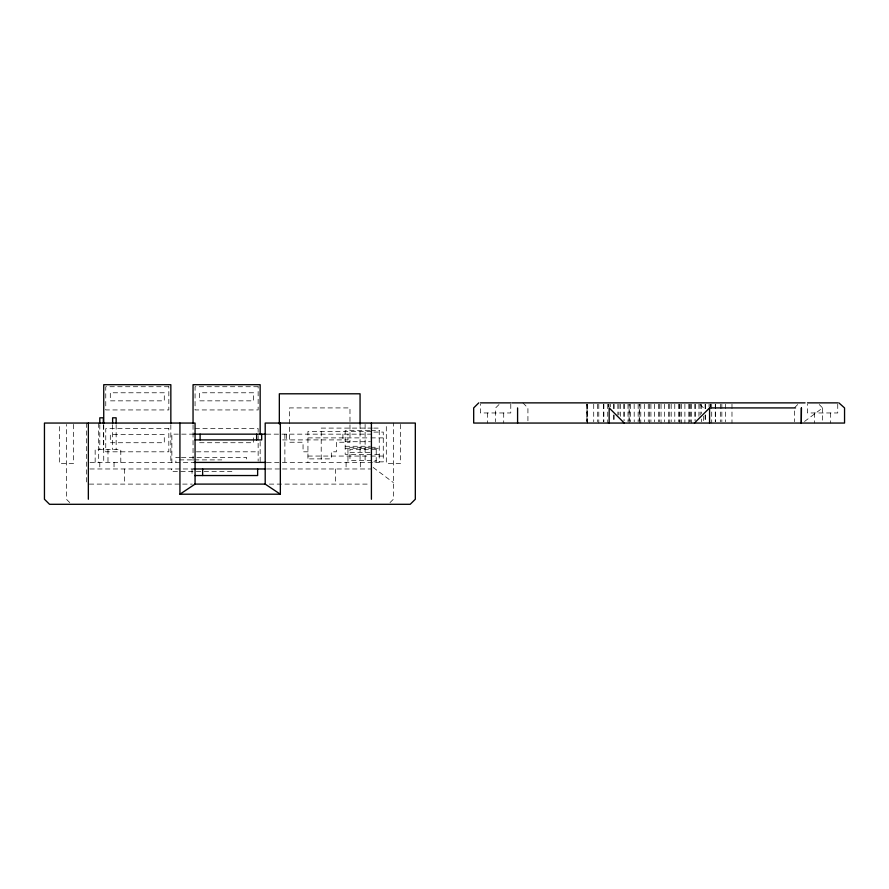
<?xml version="1.0" encoding="UTF-8"?>
<svg xmlns="http://www.w3.org/2000/svg" width="889" height="889" viewBox="0 0 889 889"><rect width="100%" height="100%" fill="white"/><g stroke="black" fill="none" stroke-linecap="round" stroke-linejoin="round"><path stroke-width="0.67" stroke-dasharray="4.45 3.33" d="M390.004 502.607L393.371 499.251L393.371 423.053M498.996 404.551L495.629 407.918L495.629 421.675M797.711 404.551L794.344 407.918L794.344 421.675M804.545 421.464L822.603 407.918L819.236 404.551M372.335 428.098L321.207 428.098L321.207 462.413M373.713 428.098L379.236 428.098L379.236 462.413L266.411 462.413M195.069 428.609L258.143 428.609L258.143 461.069M369.702 430.62L345.176 430.62L345.176 454.335L379.236 454.335M371.069 430.62L379.236 430.62M371.169 431.532L307.938 431.532L307.938 462.413M373.858 432.087L383.27 432.087L383.27 461.858L373.858 461.858M193.913 434.154L171.855 434.154L171.855 462.413M266.333 434.154L371.169 434.154M307.938 437.888L369.58 437.888M370.946 437.888L383.27 437.888M282.613 439.911L347.955 439.911L347.955 434.154M345.176 441.722L370.413 441.722M199.614 442.733L253.598 442.733L253.598 434.665M345.176 446.267L370.413 446.267M369.48 447.278L347.955 447.278L347.955 462.413M370.824 447.278L376.214 447.278L376.214 462.413M345.176 448.289L372.424 448.289M373.791 448.289L379.236 448.289M376.214 449.289L349.977 449.289L349.977 460.391L376.214 460.391M196.436 451.812L258.143 451.812M308.094 451.812L303.049 451.812L303.049 442.233L289.425 442.233L289.425 407.918L349.977 407.918L349.977 442.233L336.353 442.233L336.353 451.812L331.308 451.812L331.308 458.88L308.094 458.88M349.977 452.323L370.157 452.323M307.938 456.057L369.58 456.057M370.946 456.057L383.27 456.057M180.045 457.368L175.889 457.368L175.889 462.413M181.434 457.368L246.531 457.368L246.531 462.413M179.422 459.891L193.102 459.891M194.469 459.891L221.805 459.891M89.989 462.413L193.913 462.413M89.856 468.97L193.869 468.97M267.278 468.97L281.135 468.97M282.513 468.97L371.169 468.97M231.907 471.492L171.355 471.492L171.355 468.97M89.333 484.105L192.324 484.105M269.345 484.105L370.413 484.105M373.18 467.458L393.371 482.594M700.154 404.551L703.521 407.918L703.521 410.674M522.876 402.873L527.922 407.918L527.922 421.675M69.764 502.607L66.397 499.251L66.397 424.442M837.738 404.128L837.738 412.963L807.468 412.963L807.468 404.128M830.67 412.963L830.67 423.053M822.603 407.918L822.603 421.675M814.524 412.963L814.524 423.053M731.98 404.217L731.98 423.053M725.391 404.217L725.391 421.708M721.846 404.217L721.846 421.708M720.323 404.217L720.323 421.708M715.434 404.217L715.434 421.708M715.267 404.217L715.267 421.708M711.711 404.217L711.711 423.053M710.355 404.217L710.355 406.906M710.2 404.217L710.2 406.906M709.066 404.217L709.066 406.906M705.277 404.217L705.277 409.596M705.277 414.985L705.277 421.708M705.144 404.217L705.144 409.596M705.144 414.985L705.144 421.708M703.521 416.174L703.521 421.675M701.577 404.217L701.577 413.641M701.577 419.019L701.577 421.708M700.076 404.217L700.199 414.985M698.932 404.217L698.932 416.33M695.12 404.217L695.12 420.364M695.009 404.217L695.009 420.364M691.453 404.217L691.453 423.053M690.042 404.217L690.042 421.708M689.953 404.217L689.953 421.708M688.808 404.217L688.808 423.053M684.886 404.217L684.886 423.053M681.318 404.217L681.318 423.053M679.885 404.217L679.885 423.053M679.829 404.217L679.829 421.708M678.674 404.217L678.674 421.708M674.773 404.217L674.807 421.708M671.184 404.217L671.184 421.708M669.706 404.217L669.728 423.053M668.539 404.217L668.539 423.053M664.65 404.217L664.65 421.708M661.049 404.217L661.049 423.053M659.538 404.217L659.571 421.708M658.405 404.217L658.405 421.708M654.46 404.217L654.46 421.708M650.915 404.217L650.915 421.708M649.381 404.217L649.414 423.053M648.27 404.217L648.27 421.708M644.303 404.217L644.347 421.708M640.78 404.217L640.78 423.053M639.291 423.053L639.291 404.217L639.224 421.708M638.135 404.217L638.135 421.708M634.146 404.217L634.224 421.708M630.657 404.217L630.657 421.708M629.168 423.053L629.168 404.217L629.068 421.708M628.012 404.217L628.012 421.708M624.1 404.217L624.1 420.364M623.989 404.217L623.989 420.364M620.522 404.217L620.522 416.33M619.033 404.217L618.911 414.985M617.877 404.217L617.877 414.985M613.977 404.217L613.977 409.596M613.977 414.985L613.977 421.708M613.832 404.217L613.832 409.596M613.832 414.985L613.832 421.708M610.387 404.217L610.387 406.906M608.909 404.217L608.909 406.906M608.754 404.217L608.754 406.906M607.743 404.217L607.743 423.053M603.853 404.217L603.853 421.708M603.675 404.217L603.675 421.708M598.786 404.217L598.786 423.053M597.608 404.217L597.608 421.708M593.719 404.217L593.719 421.708M587.318 404.217L587.373 423.053M587.173 423.053L587.084 404.217L586.884 423.053M586.84 404.217L586.84 421.708M510.775 404.128L510.775 412.963L480.493 412.963L480.493 404.128M503.707 412.963L503.707 423.053M487.561 412.963L487.561 423.053M400.428 424.397L400.428 463.425L386.304 463.425L386.304 424.397M365.112 424.409L365.112 462.413M360.312 462.413L360.312 468.97M360.067 423.986L360.067 462.413M346.088 462.413L346.088 468.97M342.91 434.154L342.91 439.911M335.542 468.97L335.542 484.105M286.391 434.154L286.391 439.911M284.88 434.154L284.88 462.413M260.155 441.6L260.155 462.413M193.046 424.942L193.046 462.413M192.035 468.97L192.035 475.537M170.844 424.942L170.844 462.413M124.582 468.97L124.582 484.105M120.793 462.413L120.793 449.601L95.156 449.601L95.156 462.413M116.148 424.72L116.148 449.601M114.036 462.413L114.036 468.97M112.614 424.72L112.614 449.601M107.98 449.601L107.98 462.413M103.735 424.942L103.735 462.413M103.335 424.72L103.335 449.601M99.801 424.72L99.801 449.601M99.801 462.413L99.801 468.97M98.69 423.053L98.69 462.413M86.577 423.053L86.577 484.105M73.465 424.397L73.465 463.425L59.33 463.425L59.33 424.397M168.832 386.726L105.758 386.726L105.758 409.94L168.832 409.94L168.832 386.726M258.143 386.726L195.069 386.726L195.069 409.94L258.143 409.94L258.143 386.726M164.287 392.782L110.303 392.782L110.303 400.85L164.287 400.85L164.287 392.782M253.598 392.782L199.614 392.782L199.614 400.85L253.598 400.85L253.598 392.782M168.832 428.609L105.758 428.609L105.758 451.812L168.832 451.812L168.832 428.609M164.287 434.665L110.303 434.665L110.303 442.733L164.287 442.733L164.287 434.665"/><path stroke-width="1.33" d="M694.442 423.053L709.578 407.918L795.566 407.918M478.771 402.873L473.681 407.918L473.681 423.053L844.55 423.053L844.55 407.918L838.883 402.873M179.934 423.053L179.934 494.206L195.069 484.105L195.069 423.053L44.45 423.053L44.45 499.251L49.54 504.296L410.229 504.296L415.319 499.251L415.319 423.053L265.2 423.053L265.2 484.105L280.346 494.206L280.346 423.053M480.493 402.873L510.775 402.873M511.92 402.873L805.078 402.873M807.468 402.873L837.738 402.873M193.913 434.154L265.767 434.154M195.069 439.911L261.677 439.911L261.677 434.154M193.869 462.413L265.9 462.413M193.869 468.97L265.9 468.97M194.691 475.537L257.632 475.537L257.632 468.97M194.58 484.105L265.2 484.105M179.934 494.206L280.346 494.206M624.3 423.053L609.165 407.918L609.165 423.053M709.578 407.918L709.578 423.053M517.587 407.918L517.587 423.053M371.413 423.053L371.413 499.251M360.067 423.986L360.067 393.794L279.335 393.794L279.335 423.986M260.155 434.665L260.155 384.704L193.046 384.704L193.046 423.564M256.621 434.154L256.621 439.911M202.636 468.97L202.636 475.537M200.114 434.154L200.114 439.911M170.844 423.564L170.844 384.704L103.735 384.704L103.735 423.564M116.148 423.331L116.148 417.808L112.614 417.808L112.614 423.331M103.335 423.331L103.335 417.808L99.801 417.808L99.801 423.331M88.344 423.053L88.344 499.251M801.4 407.918L801.311 423.053L801.4 407.918"/></g></svg>
